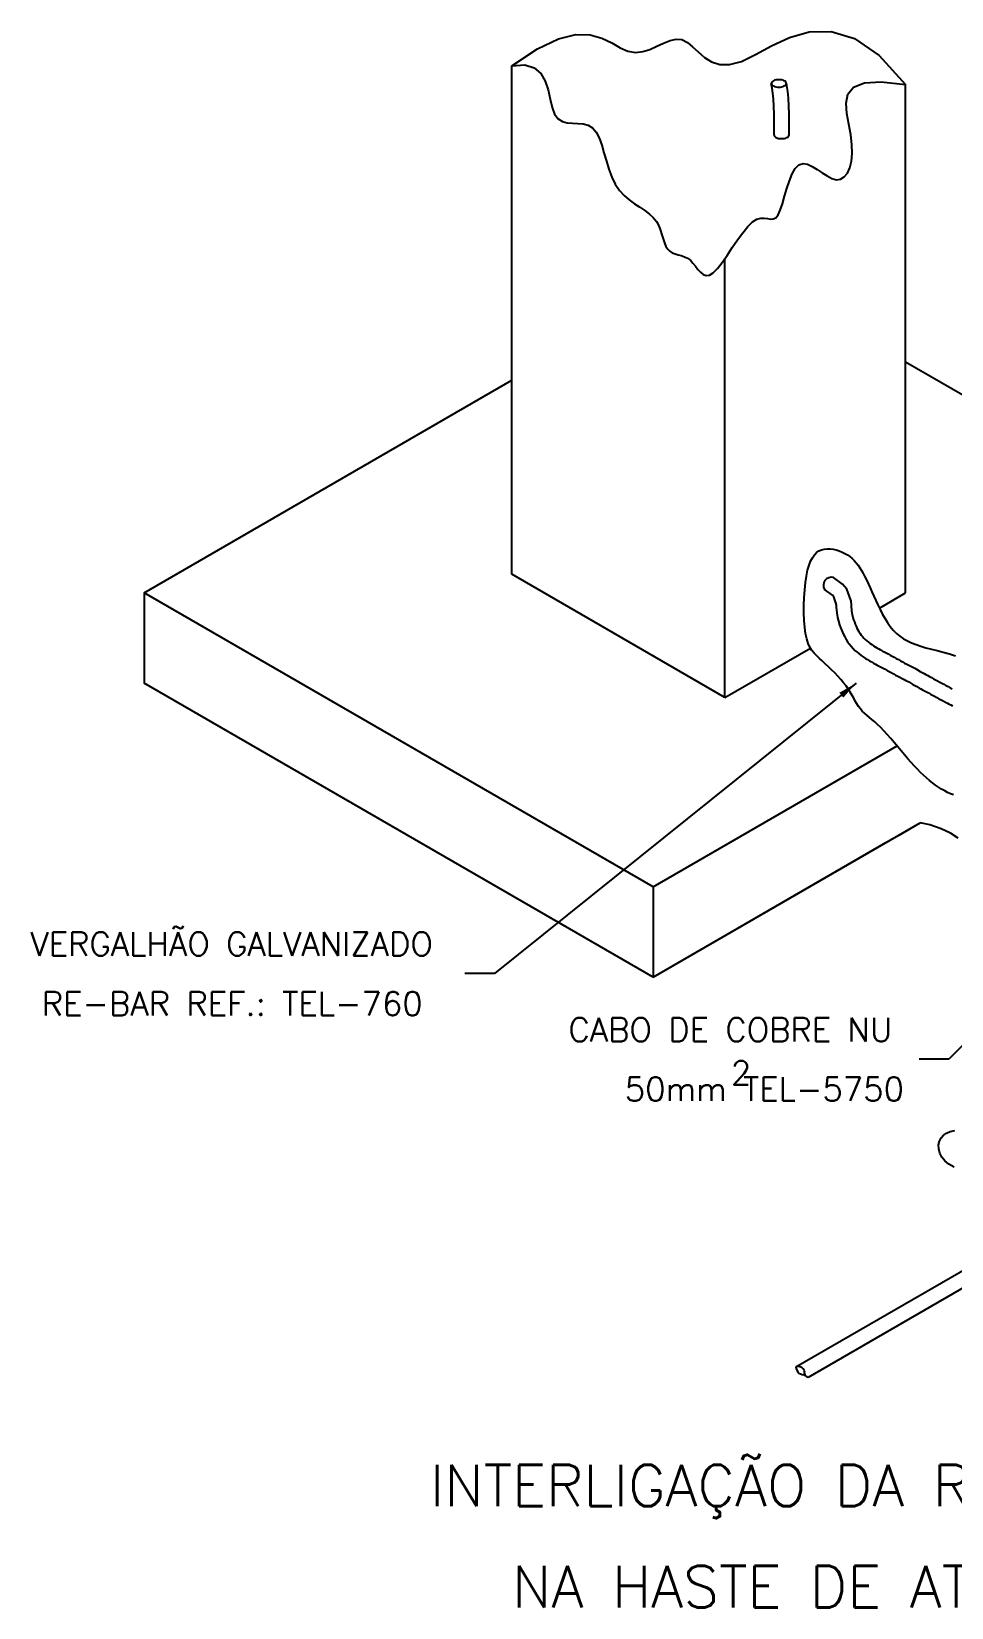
# Model space of a CAD drawing. Header units: millimetres. Extents: x -5744 to -5728, y -4402.7 to -4382.2.
# Drawn here: x -5744.03 to -5736.29, y -4402.69 to -4389.43 of the extents above; entities that cross this region are included whole.
import ezdxf
from ezdxf.enums import TextEntityAlignment as Align

# ---------------------------------------------------------------- set-up
doc = ezdxf.new("R2010")
doc.units = ezdxf.units.MM
doc.header["$LTSCALE"] = 10
doc.linetypes.add('DASHEDX2', pattern=[1.5, 1, -0.5])
doc.layers.add('Termotécnica', color=7, linetype='Continuous')
doc.styles.add('r140', font='romans.shx')
doc.styles.add('r80', font='romans.shx')

msp = doc.modelspace()

# ---------------------------------------------------------------- linework, layer by layer
at = {"layer": 'Termotécnica', "color": 2}
for p, q in [((-5739.991, -4393.995), (-5739.991, -4389.718)), ((-5736.678, -4394.152), (-5736.678, -4389.875)), ((-5738.198, -4395.03), (-5738.198, -4391.337)), ((-5733.919, -4393.804), (-5736.678, -4392.211)), ((-5743.085, -4394.15), (-5739.991, -4392.363)), ((-5738.198, -4395.03), (-5739.991, -4393.995)), ((-5743.085, -4394.15), (-5743.085, -4394.91)), ((-5738.802, -4396.623), (-5743.085, -4394.15)), ((-5736.898, -4394.28), (-5736.678, -4394.152)), ((-5738.198, -4395.03), (-5737.478, -4394.615)), ((-5738.802, -4397.383), (-5743.085, -4394.91)), ((-5737.094, -4394.91), (-5740.136, -4397.354)), ((-5738.802, -4396.623), (-5736.75, -4395.438)), ((-5738.802, -4397.383), (-5736.555, -4396.086)), ((-5736.733, -4396.189), (-5736.555, -4396.086)), ((-5738.802, -4397.383), (-5736.844, -4396.252)), ((-5738.802, -4396.623), (-5738.802, -4397.383)), ((-5738.802, -4396.623), (-5738.802, -4397.383)), ((-5735.07, -4396.819), (-5736.315, -4398.074)), ((-5740.136, -4397.354), (-5740.386, -4397.354)), ((-5736.315, -4398.074), (-5736.565, -4398.074))]:
    msp.add_line(p, q, dxfattribs=at)
at = {"layer": 'Termotécnica', "color": 1, "linetype": 'DASHEDX2'}
for p, q in [((-5737.602, -4400.663), (-5735.495, -4399.447)), ((-5737.496, -4400.748), (-5735.39, -4399.532))]:
    msp.add_line(p, q, dxfattribs=at)
at = {"layer": 'Termotécnica', "color": 2}
for points in [[(-5739.991, -4389.718), (-5739.776, -4389.573), (-5739.598, -4389.49), (-5739.452, -4389.455), (-5739.332, -4389.457), (-5739.234, -4389.484), (-5739.151, -4389.524), (-5739.08, -4389.565), (-5739.015, -4389.595), (-5738.952, -4389.605), (-5738.89, -4389.598), (-5738.829, -4389.579), (-5738.77, -4389.553), (-5738.714, -4389.526), (-5738.659, -4389.504), (-5738.608, -4389.493), (-5738.56, -4389.497), (-5738.514, -4389.52), (-5738.47, -4389.557), (-5738.423, -4389.601), (-5738.371, -4389.646), (-5738.312, -4389.683), (-5738.242, -4389.706), (-5738.159, -4389.707), (-5738.06, -4389.68), (-5737.942, -4389.622), (-5737.807, -4389.548), (-5737.656, -4389.478), (-5737.488, -4389.432), (-5737.305, -4389.429), (-5737.109, -4389.488), (-5736.899, -4389.631), (-5736.678, -4389.875)], [(-5739.991, -4389.718), (-5739.883, -4389.709), (-5739.804, -4389.733), (-5739.748, -4389.781), (-5739.711, -4389.846), (-5739.686, -4389.92), (-5739.668, -4389.997), (-5739.651, -4390.068), (-5739.631, -4390.125), (-5739.602, -4390.164), (-5739.566, -4390.186), (-5739.525, -4390.197), (-5739.481, -4390.2), (-5739.436, -4390.202), (-5739.391, -4390.206), (-5739.349, -4390.216), (-5739.313, -4390.238), (-5739.282, -4390.275), (-5739.257, -4390.324), (-5739.235, -4390.384), (-5739.216, -4390.45), (-5739.196, -4390.519), (-5739.175, -4390.588), (-5739.151, -4390.654), (-5739.121, -4390.714), (-5739.086, -4390.765), (-5739.046, -4390.808), (-5739.003, -4390.845), (-5738.958, -4390.877), (-5738.914, -4390.907), (-5738.872, -4390.935), (-5738.834, -4390.964), (-5738.801, -4390.994), (-5738.775, -4391.028), (-5738.755, -4391.064), (-5738.74, -4391.102), (-5738.728, -4391.139), (-5738.717, -4391.174), (-5738.706, -4391.207), (-5738.695, -4391.236), (-5738.68, -4391.26), (-5738.662, -4391.277), (-5738.641, -4391.29), (-5738.617, -4391.299), (-5738.592, -4391.306), (-5738.566, -4391.314), (-5738.539, -4391.323), (-5738.513, -4391.336), (-5738.489, -4391.353), (-5738.467, -4391.376), (-5738.445, -4391.403), (-5738.425, -4391.43), (-5738.404, -4391.454), (-5738.381, -4391.472), (-5738.357, -4391.481), (-5738.329, -4391.477), (-5738.298, -4391.458), (-5738.262, -4391.422), (-5738.222, -4391.372), (-5738.18, -4391.312), (-5738.136, -4391.247), (-5738.092, -4391.182), (-5738.048, -4391.121), (-5738.006, -4391.068), (-5737.966, -4391.03), (-5737.93, -4391.007), (-5737.897, -4390.998), (-5737.867, -4390.998), (-5737.84, -4391.002), (-5737.815, -4391.006), (-5737.792, -4391.005), (-5737.771, -4390.995), (-5737.751, -4390.971), (-5737.733, -4390.931), (-5737.715, -4390.877), (-5737.696, -4390.815), (-5737.677, -4390.749), (-5737.656, -4390.685), (-5737.632, -4390.627), (-5737.606, -4390.58), (-5737.576, -4390.55), (-5737.541, -4390.539), (-5737.504, -4390.545), (-5737.464, -4390.563), (-5737.422, -4390.589), (-5737.38, -4390.617), (-5737.338, -4390.644), (-5737.298, -4390.665), (-5737.26, -4390.675), (-5737.225, -4390.67), (-5737.194, -4390.651), (-5737.168, -4390.619), (-5737.148, -4390.575), (-5737.134, -4390.519), (-5737.127, -4390.454), (-5737.129, -4390.379), (-5737.139, -4390.297), (-5737.156, -4390.208), (-5737.173, -4390.118), (-5737.179, -4390.032), (-5737.163, -4389.957), (-5737.115, -4389.898), (-5737.025, -4389.861), (-5736.883, -4389.852), (-5736.678, -4389.875)], [(-5736.235, -4396.214), (-5736.299, -4396.173), (-5736.378, -4396.136), (-5736.473, -4396.103), (-5736.555, -4396.086)], [(-5736.27, -4398.981), (-5736.313, -4398.958), (-5736.347, -4398.93), (-5736.373, -4398.898), (-5736.39, -4398.864), (-5736.399, -4398.829), (-5736.4, -4398.795), (-5736.394, -4398.763), (-5736.38, -4398.735), (-5736.36, -4398.712), (-5736.334, -4398.695), (-5736.302, -4398.683), (-5736.265, -4398.674)]]:
    msp.add_lwpolyline(points, dxfattribs=at)
at = {"layer": 'Termotécnica', "color": 3}
for points in [[(-5737.784, -4390.298), (-5737.784, -4390.206), (-5737.784, -4390.126), (-5737.786, -4390.058), (-5737.789, -4389.999), (-5737.794, -4389.948), (-5737.8, -4389.904), (-5737.808, -4389.866), (-5737.808, -4389.865)], [(-5737.659, -4390.299), (-5737.658, -4390.206), (-5737.659, -4390.124), (-5737.661, -4390.053), (-5737.664, -4389.989), (-5737.669, -4389.933), (-5737.677, -4389.883), (-5737.681, -4389.863)], [(-5737.14, -4394.211), (-5737.171, -4394.119), (-5737.21, -4394.077), (-5737.285, -4394.021)], [(-5737.259, -4394.251), (-5737.281, -4394.185), (-5737.294, -4394.171), (-5737.36, -4394.122)], [(-5737.264, -4394.235), (-5737.262, -4394.272), (-5737.257, -4394.318), (-5737.251, -4394.357), (-5737.243, -4394.39), (-5737.235, -4394.419), (-5737.226, -4394.442), (-5737.218, -4394.462), (-5737.209, -4394.482), (-5737.2, -4394.502), (-5737.19, -4394.522), (-5737.178, -4394.542), (-5737.166, -4394.562), (-5737.152, -4394.581), (-5737.137, -4394.6), (-5737.12, -4394.618), (-5737.104, -4394.635), (-5737.086, -4394.65), (-5737.069, -4394.665), (-5737.051, -4394.678), (-5737.034, -4394.69), (-5737.016, -4394.702), (-5736.999, -4394.712), (-5736.982, -4394.722), (-5736.965, -4394.732), (-5736.949, -4394.741), (-5736.932, -4394.75), (-5736.916, -4394.759), (-5736.9, -4394.767), (-5736.884, -4394.776), (-5736.867, -4394.785), (-5736.851, -4394.794), (-5736.834, -4394.803), (-5736.817, -4394.812), (-5736.799, -4394.822), (-5736.781, -4394.832), (-5736.763, -4394.842), (-5736.744, -4394.852), (-5736.726, -4394.861), (-5736.708, -4394.871), (-5736.691, -4394.879), (-5736.675, -4394.887), (-5736.661, -4394.895), (-5736.651, -4394.9)], [(-5737.14, -4394.211), (-5737.137, -4394.261), (-5737.133, -4394.301), (-5737.128, -4394.333), (-5737.122, -4394.358), (-5737.116, -4394.378), (-5737.109, -4394.396), (-5737.102, -4394.414), (-5737.095, -4394.43), (-5737.087, -4394.447), (-5737.079, -4394.462), (-5737.071, -4394.477), (-5737.061, -4394.492), (-5737.051, -4394.506), (-5737.041, -4394.519), (-5737.029, -4394.531), (-5737.017, -4394.543), (-5737.005, -4394.555), (-5736.991, -4394.566), (-5736.977, -4394.576), (-5736.963, -4394.586), (-5736.949, -4394.596), (-5736.934, -4394.605), (-5736.919, -4394.614), (-5736.904, -4394.623), (-5736.888, -4394.631), (-5736.873, -4394.64), (-5736.857, -4394.648), (-5736.841, -4394.656), (-5736.825, -4394.665), (-5736.808, -4394.674), (-5736.791, -4394.683), (-5736.774, -4394.693), (-5736.756, -4394.702), (-5736.739, -4394.712), (-5736.721, -4394.722), (-5736.703, -4394.731), (-5736.686, -4394.741), (-5736.668, -4394.75), (-5736.651, -4394.759), (-5736.634, -4394.767), (-5736.617, -4394.776), (-5736.601, -4394.785), (-5736.586, -4394.793), (-5736.571, -4394.802), (-5736.567, -4394.805)], [(-5736.569, -4394.804), (-5736.554, -4394.813), (-5736.539, -4394.821), (-5736.523, -4394.83), (-5736.508, -4394.838), (-5736.492, -4394.847), (-5736.476, -4394.855), (-5736.459, -4394.864), (-5736.443, -4394.873), (-5736.426, -4394.882), (-5736.409, -4394.891), (-5736.391, -4394.901), (-5736.374, -4394.911), (-5736.356, -4394.92), (-5736.338, -4394.93), (-5736.321, -4394.939), (-5736.303, -4394.949), (-5736.286, -4394.958)], [(-5736.651, -4394.9), (-5736.651, -4394.9), (-5736.634, -4394.911), (-5736.617, -4394.921), (-5736.6, -4394.931), (-5736.584, -4394.94), (-5736.567, -4394.949), (-5736.551, -4394.958), (-5736.535, -4394.966), (-5736.518, -4394.975), (-5736.502, -4394.983), (-5736.486, -4394.992), (-5736.469, -4395.002), (-5736.452, -4395.011), (-5736.434, -4395.021), (-5736.416, -4395.031), (-5736.398, -4395.041), (-5736.379, -4395.05), (-5736.361, -4395.06), (-5736.343, -4395.069), (-5736.326, -4395.078), (-5736.31, -4395.086), (-5736.296, -4395.093), (-5736.284, -4395.1)]]:
    msp.add_lwpolyline(points, dxfattribs=at)
at = {"layer": 'Termotécnica', "color": 2}
msp.add_lwpolyline([(-5737.681, -4389.865, 0.174532), (-5737.685, -4389.854, 0.104234), (-5737.7, -4389.843, 0.065017), (-5737.719, -4389.836, 0.051167), (-5737.744, -4389.834, 0.051167), (-5737.77, -4389.836, 0.065017), (-5737.789, -4389.843, 0.104234), (-5737.803, -4389.854, 0.174532), (-5737.807, -4389.865, 0.174532), (-5737.803, -4389.876, 0.104234), (-5737.789, -4389.887, 0.065017), (-5737.77, -4389.894, 0.051167), (-5737.744, -4389.897, 0.051167), (-5737.719, -4389.894, 0.065017), (-5737.7, -4389.887, 0.104234), (-5737.685, -4389.876, 0.174532)], format="xyb", close=True, dxfattribs=at)
msp.add_lwpolyline([(-5737.784, -4390.299, 0.174532), (-5737.78, -4390.31, 0.104234), (-5737.766, -4390.321, 0.065017), (-5737.747, -4390.328, 0.051167), (-5737.721, -4390.33, 0.051167), (-5737.696, -4390.328, 0.065017), (-5737.677, -4390.321, 0.104234), (-5737.663, -4390.31, 0.174532), (-5737.659, -4390.299, 0.174532)], format="xyb", dxfattribs=at)
at = {"layer": 'Termotécnica', "color": 1}
msp.add_lwpolyline([(-5736.276, -4395.85), (-5736.3, -4395.841), (-5736.324, -4395.829), (-5736.349, -4395.816), (-5736.375, -4395.801), (-5736.4, -4395.785), (-5736.426, -4395.768), (-5736.451, -4395.749), (-5736.477, -4395.729), (-5736.502, -4395.708), (-5736.527, -4395.685), (-5736.552, -4395.661), (-5736.578, -4395.635), (-5736.604, -4395.608), (-5736.631, -4395.578), (-5736.658, -4395.547), (-5736.686, -4395.514), (-5736.715, -4395.48), (-5736.744, -4395.445), (-5736.774, -4395.41), (-5736.803, -4395.376), (-5736.832, -4395.343), (-5736.86, -4395.312), (-5736.887, -4395.284), (-5736.913, -4395.259), (-5736.938, -4395.237), (-5736.961, -4395.217), (-5736.983, -4395.198), (-5737.004, -4395.18), (-5737.024, -4395.163), (-5737.042, -4395.145), (-5737.058, -4395.126), (-5737.073, -4395.106), (-5737.087, -4395.084), (-5737.101, -4395.062), (-5737.114, -4395.038), (-5737.128, -4395.013), (-5737.144, -4394.987), (-5737.16, -4394.961), (-5737.179, -4394.934), (-5737.2, -4394.907), (-5737.223, -4394.879), (-5737.248, -4394.852), (-5737.274, -4394.824), (-5737.301, -4394.798), (-5737.327, -4394.772), (-5737.354, -4394.747), (-5737.379, -4394.724), (-5737.403, -4394.703), (-5737.426, -4394.681), (-5737.447, -4394.659), (-5737.466, -4394.635), (-5737.483, -4394.608), (-5737.497, -4394.576), (-5737.51, -4394.538), (-5737.52, -4394.494), (-5737.527, -4394.441), (-5737.531, -4394.383), (-5737.533, -4394.32), (-5737.533, -4394.255), (-5737.531, -4394.19), (-5737.526, -4394.126), (-5737.52, -4394.065), (-5737.511, -4394.01), (-5737.502, -4393.961), (-5737.49, -4393.919), (-5737.477, -4393.884), (-5737.462, -4393.855), (-5737.445, -4393.831), (-5737.427, -4393.812), (-5737.407, -4393.798), (-5737.386, -4393.788), (-5737.362, -4393.782), (-5737.338, -4393.78), (-5737.313, -4393.78), (-5737.287, -4393.784), (-5737.262, -4393.79), (-5737.236, -4393.798), (-5737.212, -4393.808), (-5737.189, -4393.819), (-5737.167, -4393.832), (-5737.147, -4393.846), (-5737.128, -4393.861), (-5737.111, -4393.878), (-5737.094, -4393.897), (-5737.078, -4393.917), (-5737.063, -4393.939), (-5737.048, -4393.963), (-5737.034, -4393.989), (-5737.02, -4394.016), (-5737.005, -4394.046), (-5736.991, -4394.077), (-5736.976, -4394.109), (-5736.961, -4394.143), (-5736.945, -4394.178), (-5736.929, -4394.214), (-5736.912, -4394.252), (-5736.893, -4394.29), (-5736.874, -4394.327), (-5736.853, -4394.364), (-5736.831, -4394.4), (-5736.807, -4394.433), (-5736.782, -4394.464), (-5736.755, -4394.492), (-5736.726, -4394.516), (-5736.695, -4394.537), (-5736.662, -4394.555), (-5736.627, -4394.571), (-5736.59, -4394.586), (-5736.55, -4394.599), (-5736.507, -4394.612), (-5736.461, -4394.624), (-5736.413, -4394.637), (-5736.362, -4394.651), (-5736.309, -4394.665), (-5736.257, -4394.68)], dxfattribs=at)
at = {"layer": 'Termotécnica', "color": 3}
msp.add_arc((-5737.302, -4394.087), 0.0677, 75.4903, 211.6273, dxfattribs=at)
at = {"layer": 'Termotécnica', "color": 1}
for centre, radius, start, end in [((-5737.583, -4400.717), 0.0577, 21.2792, 108.6248), ((-5737.529, -4400.657), 0.0731, 184.2045, 277.5168), ((-5737.491, -4400.708), 0.0404, 162.6319, 262.2538)]:
    msp.add_arc(centre, radius, start, end, dxfattribs=at)
at = {"layer": 'Termotécnica', "color": 2}
msp.add_solid([(-5737.235, -4394.991), (-5737.202, -4395.032), (-5737.094, -4394.91)], dxfattribs=at)

# ---------------------------------------------------------------- texts
at = {"layer": 'Termotécnica', "color": 2, "style": 'r80'}
for s, p in [('VERGALHÃO GALVANIZADO', (-5744.042, -4397.204)), ('RE-BAR REF.: TEL-760', (-5743.947, -4397.706)), ('CABO DE COBRE NU', (-5739.515, -4397.926)), ('2', (-5738.148, -4398.289)), ('50mm TEL-5750', (-5739.04, -4398.425))]:
    msp.add_text(s, height=0.2, dxfattribs=at).set_placement(p)
at = {"layer": 'Termotécnica', "color": 5, "style": 'r140'}
for s, p in [('INTERLIGAÇÃO DA RE-BAR DIRETO', (-5736.696, -4401.94)), ('NA HASTE DE ATERRAMENTO', (-5736.696, -4402.791))]:
    msp.add_text(s, height=0.35, dxfattribs=at).set_placement(p, align=Align.BOTTOM_CENTER)

doc.saveas('drawing.dxf')
